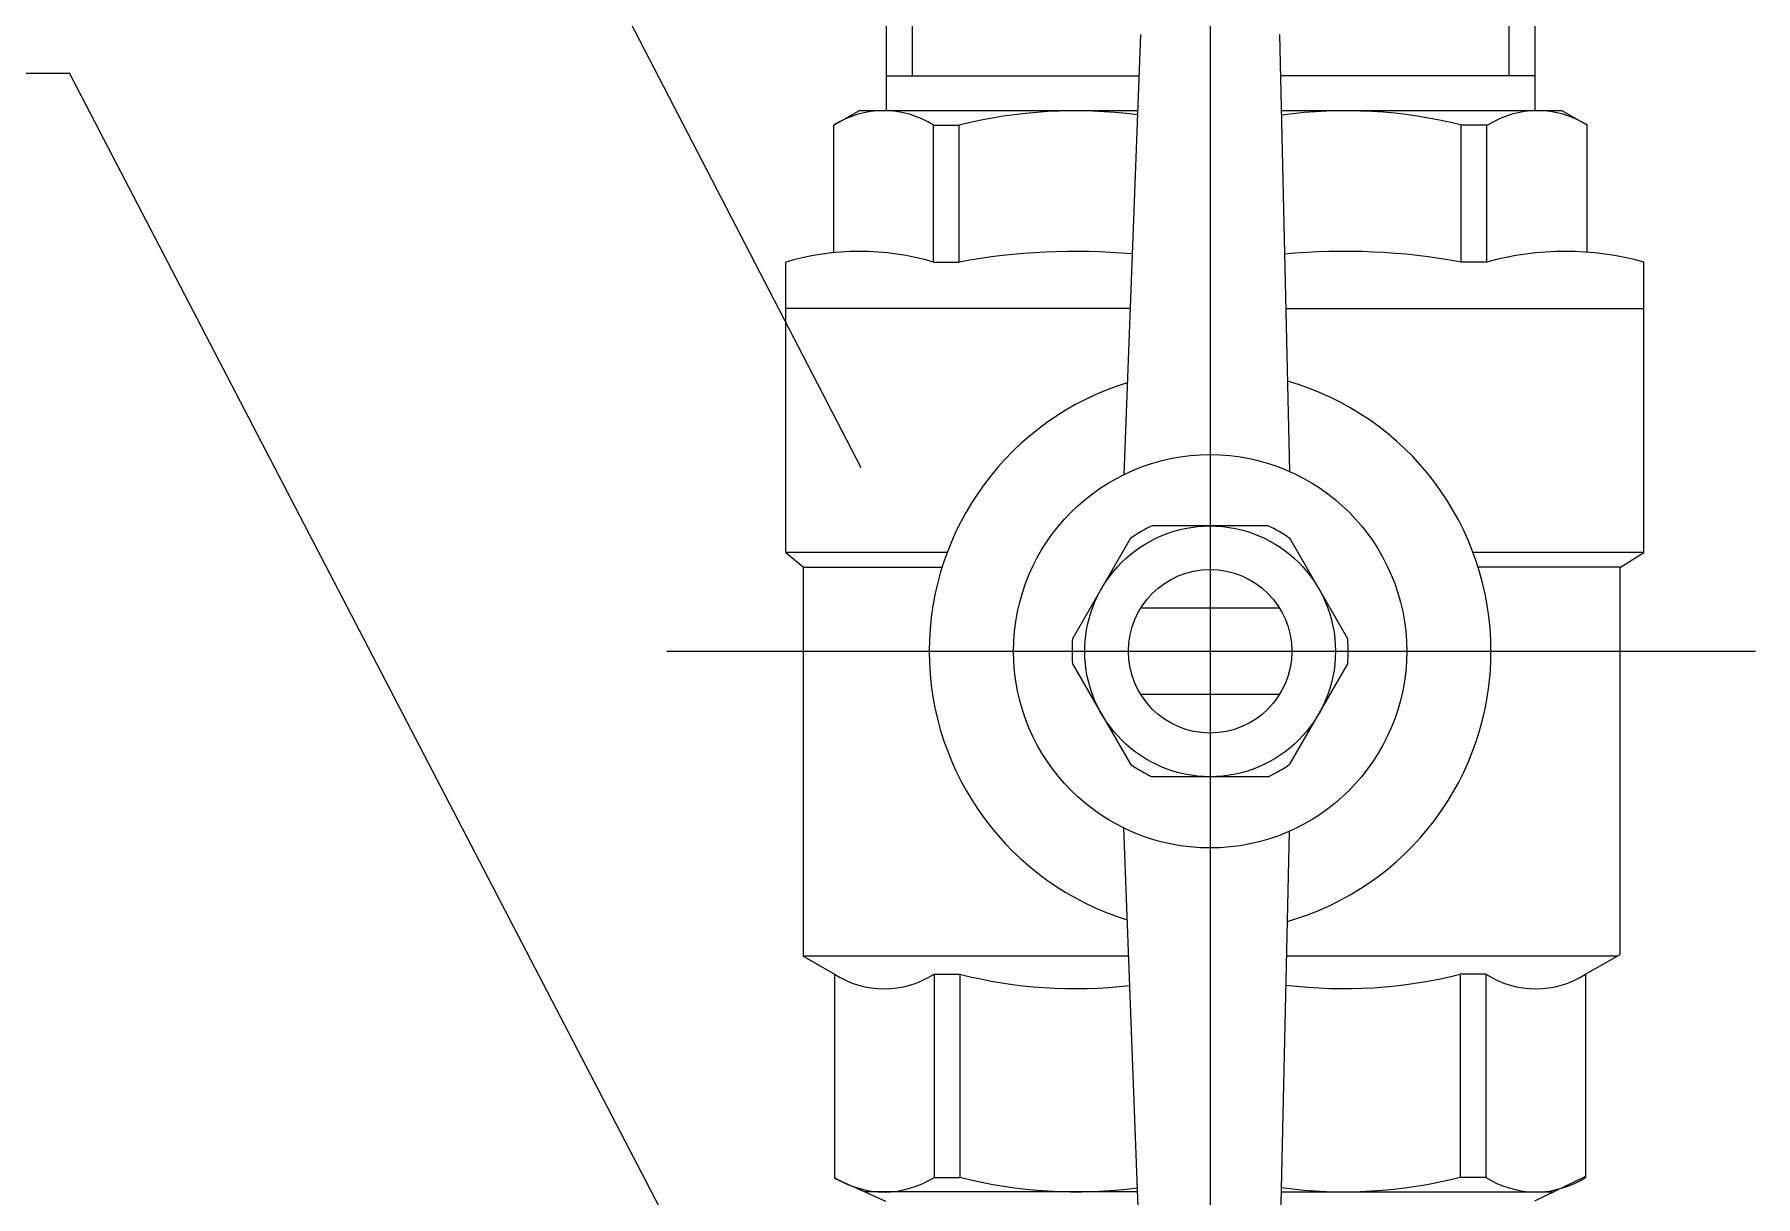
# Model space of a CAD drawing. Header units: millimetres. Extents: x -718 to 68664, y -49984 to -979.
# Drawn here: x 20826 to 21550, y -37560 to -37071 of the extents above; entities that cross this region are included whole.
import ezdxf

# ---------------------------------------------------------------- set-up
doc = ezdxf.new("R2010")
doc.units = ezdxf.units.MM
doc.layers.add('Text', color=7, linetype='Continuous', lineweight=15)
doc.layers.add('ГВС (Т3)_20', color=10, linetype='Continuous', lineweight=25)

msp = doc.modelspace()

# ---------------------------------------------------------------- linework, layer by layer
at = {"layer": 'Text'}
msp.add_line((21320.38, -35223.3), (21320.38, -38810.52), dxfattribs=at)
for points in [[(21173.56, -37253.29), (20837.44, -36604.48)], [(20398.03, -37087.24), (20840.53, -37087.24)], [(21208.91, -37795.08), (20840.53, -37087.24)]]:
    msp.add_lwpolyline(points, dxfattribs=at)
at = {"layer": 'ГВС (Т3)_20', "ltscale": 0.5}
for p, q in [((21184.1, -37059.8), (21184.1, -37103.13)), ((21457.01, -37059.8), (21457.01, -37103.13)), ((21291.14, -37071.02), (21284.04, -37256.12)), ((21349.62, -37071.02), (21353.76, -37254.74)), ((21162.06, -37109.19), (21172.56, -37103.13)), ((21289.91, -37103.13), (21172.56, -37103.13)), ((21468.54, -37103.13), (21350.35, -37103.13)), ((21479.05, -37109.19), (21468.54, -37103.13)), ((21162.06, -37162.85), (21162.06, -37109.19)), ((21204, -37166.73), (21204, -37109.19)), ((21204, -37109.19), (21214.83, -37109.19)), ((21214.83, -37166.73), (21214.83, -37109.19)), ((21425.94, -37166.73), (21425.94, -37109.19)), ((21437.11, -37109.19), (21426.28, -37109.19)), ((21436.77, -37166.73), (21436.77, -37109.19)), ((21479.05, -37162.59), (21479.05, -37109.19)), ((21141.83, -37186.23), (21141.83, -37166.73)), ((21502.81, -37186.23), (21502.81, -37166.73)), ((21141.83, -37288.9), (21141.83, -37186.23)), ((21286.72, -37186.23), (21141.83, -37186.23)), ((21352.22, -37186.23), (21502.81, -37186.23)), ((21502.81, -37288.9), (21502.81, -37186.23)), ((21141.83, -37288.9), (21149.36, -37295.06)), ((21209.76, -37288.9), (21141.83, -37288.9)), ((21149.36, -37458.73), (21149.36, -37295.06)), ((21149.36, -37295.06), (21207.64, -37295.06)), ((21502.81, -37288.9), (21431.01, -37288.9)), ((21492.82, -37295.06), (21433.13, -37295.06)), ((21492.82, -37457.85), (21492.82, -37295.06)), ((21492.99, -37295.06), (21502.81, -37288.9)), ((21291.14, -37589.79), (21284.04, -37404.69)), ((21349.62, -37589.79), (21353.73, -37406.08)), ((21286.11, -37458.66), (21149.36, -37458.66)), ((21162.32, -37466.21), (21149.36, -37458.73)), ((21491.41, -37458.66), (21352.56, -37458.66)), ((21478.33, -37466.21), (21492.82, -37457.85)), ((21162.32, -37466.21), (21162.32, -37551.62)), ((21204.27, -37466.21), (21215.09, -37466.21)), ((21204.27, -37466.21), (21204.27, -37551.62)), ((21215.09, -37466.21), (21215.09, -37551.62)), ((21436.39, -37466.21), (21425.56, -37466.21)), ((21425.56, -37466.21), (21425.56, -37551.62)), ((21436.39, -37466.21), (21436.39, -37551.62)), ((21478.33, -37466.21), (21478.33, -37551.62)), ((21162.32, -37551.93), (21183.83, -37561.66)), ((21204.27, -37551.62), (21215.09, -37551.62)), ((21436.39, -37551.62), (21425.56, -37551.62)), ((21478.33, -37551.27), (21456.84, -37561.66)), ((21289.91, -37557.69), (21175.06, -37557.69)), ((21350.34, -37557.69), (21465.16, -37557.69))]:
    msp.add_line(p, q, dxfattribs=at)
at = {"layer": 'ГВС (Т3)_20'}
for p, q in [((21195.1, -37059.8), (21195.1, -37088.38)), ((21446.01, -37059.8), (21446.01, -37088.38)), ((21184.1, -37088.38), (21290.48, -37088.38)), ((21320.38, -37088.38), (21320.55, -37088.38)), ((21457.01, -37088.38), (21350.02, -37088.38)), ((21204, -37166.73), (21214.83, -37166.73)), ((21436.77, -37166.73), (21425.94, -37166.73)), ((21349.59, -37312.26), (21291.18, -37312.26)), ((21349.59, -37348.55), (21291.18, -37348.55))]:
    msp.add_line(p, q, dxfattribs=at)
at = {"layer": 'ГВС (Т3)_20', "ltscale": 0.4}
msp.add_line((21091.84, -37330.41), (21549.84, -37330.41), dxfattribs=at)
at = {"layer": 'ГВС (Т3)_20'}
for points in [[(21344.79, -37277.68), (21295.98, -37277.68)], [(21286.92, -37282.91), (21262.52, -37325.18)], [(21378.25, -37325.18), (21353.85, -37282.91)], [(21262.52, -37335.64), (21286.92, -37377.91)], [(21353.85, -37377.91), (21378.25, -37335.64)], [(21295.98, -37383.13), (21344.79, -37383.13)]]:
    msp.add_lwpolyline(points, dxfattribs=at)
for radius in [82.7, 52.73, 34.38]:
    msp.add_circle((21320.38, -37330.41), radius, dxfattribs=at)
at = {"layer": 'ГВС (Т3)_20', "ltscale": 0.5}
for centre, radius, start, end in [((21183.03, -37142.03), 38.96, 57.43415, 122.56585), ((21263.62, -37302.42), 199.29, 82.43817, 104.17152), ((21377.32, -37303.79), 200.67, 75.87716, 97.71285), ((21458.08, -37142.03), 38.96, 57.43415, 122.56585), ((21183.29, -37433.38), 38.96, 237.43415, 302.56585), ((21263.88, -37272.98), 199.29, 255.82848, 276.54124), ((21376.77, -37272.98), 199.29, 262.94242, 284.17152), ((21457.36, -37433.38), 38.96, 237.43415, 302.56585), ((21183.29, -37518.79), 38.96, 237.43415, 302.56585), ((21263.88, -37358.39), 199.29, 255.82848, 277.48618), ((21376.77, -37358.39), 199.29, 262.39033, 284.17152), ((21457.36, -37518.79), 38.96, 237.43415, 302.56585)]:
    msp.add_arc(centre, radius, start, end, dxfattribs=at)
at = {"layer": 'ГВС (Т3)_20'}
for centre, radius, start, end in [((21172.92, -37272.68), 110.42, 73.64981, 106.35019), ((21263.62, -37430.29), 268.04, 84.86672, 100.48801), ((21377.15, -37430.29), 268.04, 79.51199, 95.44654), ((21469.79, -37286.18), 123.94, 74.54625, 105.45375), ((21320.38, -37330.41), 118.16, 107.16012, 252.83988), ((21320.38, -37330.41), 118.16, 285.96567, 74.03433), ((21320.38, -37330.41), 58.1, 114.83617, 125.16383), ((21320.38, -37330.41), 58.1, 54.83617, 65.16383), ((21320.38, -37330.41), 58.1, 174.83617, 185.16383), ((21320.38, -37330.41), 58.1, 354.83617, 5.16383), ((21320.38, -37330.41), 58.1, 234.83617, 245.16383), ((21320.38, -37330.41), 58.1, 294.83617, 305.16383)]:
    msp.add_arc(centre, radius, start, end, dxfattribs=at)

doc.saveas('drawing.dxf')
